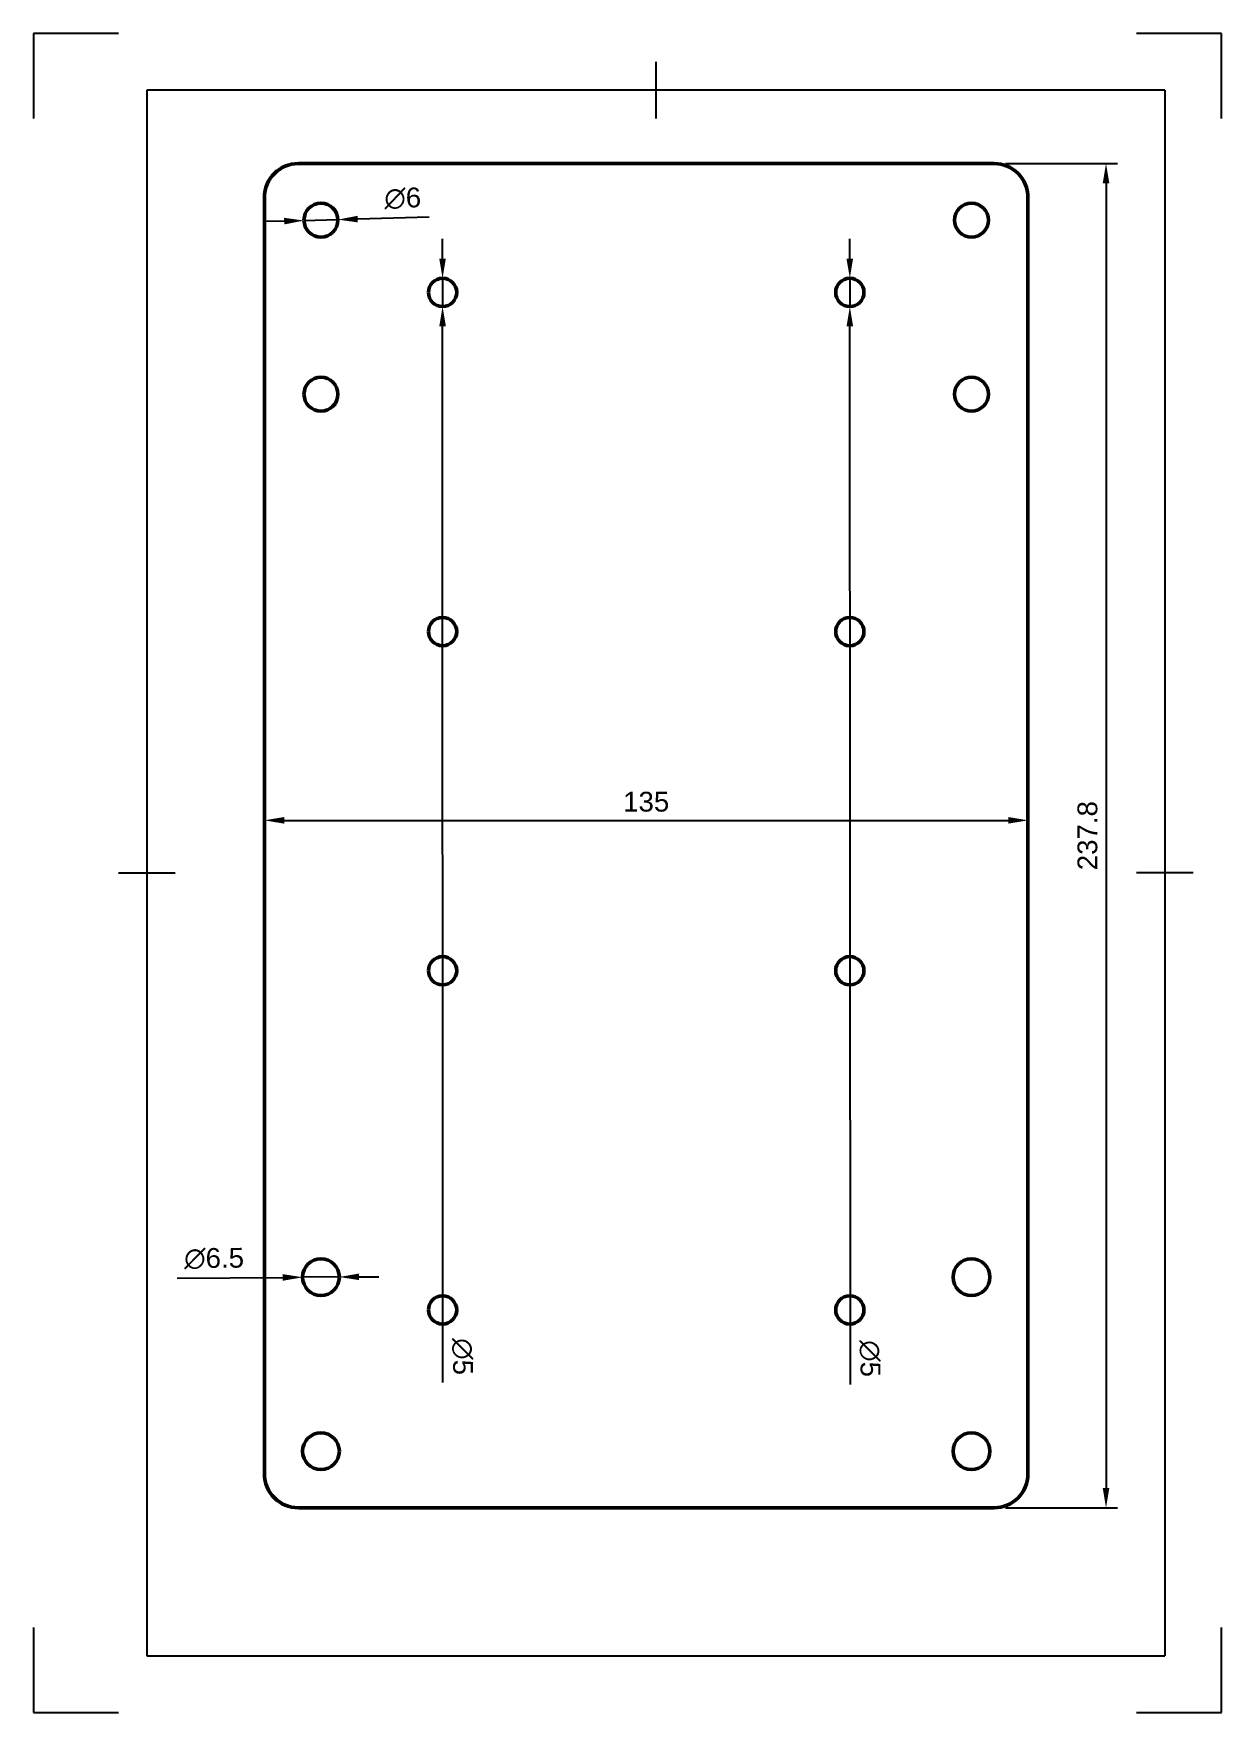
# Model space of a CAD drawing. Header units: millimetres. Extents: x 0 to 210, y 0 to 297.
import ezdxf

# ---------------------------------------------------------------- set-up
doc = ezdxf.new("R2010")
doc.units = ezdxf.units.MM
doc.header["$LTSCALE"] = 0.75
for name, color, linetype, lineweight in [('Border', 7, 'Continuous', 25), ('Dimensions', 7, 'Continuous', 25), ('Visible', 7, 'Continuous', 50)]:
    doc.layers.add(name, color=color, linetype=linetype, lineweight=lineweight)
doc.styles.get("Standard").update_dxf_attribs({"font": 'Arial.ttf'})
doc.dimstyles.new('ISO-25', dxfattribs={"dimtxt": 3.5, "dimasz": 3.5, "dimexe": 2, "dimexo": 2, "dimgap": 1.5, "dimtad": 1, "dimzin": 12, "dimdsep": 46, "dimtxsty": 'Standard', "dimcen": 0, "dimclrd": 256, "dimclre": 256, "dimclrt": 256, "dimazin": 3, "dimtp": 0.1, "dimtm": 0.1, "dimtfac": 0.714, "dimtmove": 0, "dimatfit": 3, "dimfxl": 1, "dimtzin": 12, "dimarcsym": 0})

# ---------------------------------------------------------------- blocks, each defined once
blk = doc.blocks.new('ISO_A4(P)_SHEET')
at = {"layer": 'Border'}
for p, q in [((15, 297), (0, 297)), ((0, 297), (0, 282)), ((210, 297), (195, 297)), ((210, 282), (210, 297)), ((110, 292), (110, 282)), ((200, 287), (20, 287)), ((20, 287), (20, 10)), ((200, 287), (200, 10)), ((15, 148.5), (25, 148.5)), ((205, 148.5), (195, 148.5)), ((0, 15), (0, 0)), ((210, 0), (210, 15)), ((20, 10), (200, 10)), ((0, 0), (15, 0)), ((195, 0), (210, 0))]:
    blk.add_line(p, q, dxfattribs=at)
blk = doc.blocks.new('*D9')
at = {"layer": 'Defpoints', "color": 0, "transparency": 16777216}
for p in [(47.806074, 263.922096), (53.803789, 264.087682)]:
    blk.add_point(p, dxfattribs=at)
at = {"layer": 'Dimensions', "lineweight": -2, "transparency": 16777216}
for p, q in [((69.909521, 264.532331), (57.302456, 264.184273)), ((44.307407, 263.825504), (40.80874, 263.728912)), ((47.806074, 263.922096), (53.803789, 264.087682))]:
    blk.add_line(p, q, dxfattribs=at)
at = {"layer": 'Dimensions', "transparency": 16777216}
for points in [[(44.291309, 264.408615), (44.323506, 263.242393), (47.806074, 263.922096)], [(57.286357, 264.767385), (57.318554, 263.601162), (53.803789, 264.087682)]]:
    blk.add_solid(points, dxfattribs=at)
at = {"layer": 'Dimensions', "transparency": 16777216, "insert": (65.260556, 267.839124), "char_height": 3.5, "attachment_point": 5, "rotation": 1.58144988}
blk.add_mtext('∅6', dxfattribs=at)
blk = doc.blocks.new('*D10')
at = {"layer": 'Defpoints', "color": 0, "transparency": 16777216}
for p in [(47.555036, 76.978788), (54.054827, 77.030989)]:
    blk.add_point(p, dxfattribs=at)
at = {"layer": 'Dimensions', "lineweight": -2, "transparency": 16777216}
for p, q in [((25.3561, 76.800503), (44.055149, 76.95068)), ((54.054827, 77.030989), (47.555036, 76.978788)), ((57.554714, 77.059098), (61.054601, 77.087206))]:
    blk.add_line(p, q, dxfattribs=at)
at = {"layer": 'Dimensions', "transparency": 16777216}
for points in [[(44.050465, 77.533994), (44.059834, 76.367365), (47.555036, 76.978788)], [(57.550029, 77.642412), (57.559399, 76.475783), (54.054827, 77.030989)]]:
    blk.add_solid(points, dxfattribs=at)
at = {"layer": 'Dimensions', "transparency": 16777216, "insert": (31.913577, 80.287112), "char_height": 3.5, "attachment_point": 5, "rotation": 0.46014724}
blk.add_mtext('∅6.5', dxfattribs=at)
blk = doc.blocks.new('*D11')
at = {"layer": 'Defpoints', "color": 0, "transparency": 16777216}
for p in [(40.804932, 268.004889), (175.804932, 268.004889), (175.804932, 157.816663)]:
    blk.add_point(p, dxfattribs=at)
at = {"layer": 'Dimensions', "lineweight": -2, "transparency": 16777216}
for p, q in [((40.804932, 266.004889), (40.804932, 155.816663)), ((175.804932, 266.004889), (175.804932, 155.816663)), ((44.304932, 157.816663), (172.304932, 157.816663))]:
    blk.add_line(p, q, dxfattribs=at)
at = {"layer": 'Dimensions', "transparency": 16777216}
for points in [[(44.304932, 158.399996), (44.304932, 157.23333), (40.804932, 157.816663)], [(172.304932, 158.399996), (172.304932, 157.23333), (175.804932, 157.816663)]]:
    blk.add_solid(points, dxfattribs=at)
at = {"layer": 'Dimensions', "transparency": 16777216, "insert": (108.304932, 161.090538), "char_height": 3.5, "attachment_point": 5}
blk.add_mtext('135', dxfattribs=at)
blk = doc.blocks.new('*D12')
at = {"layer": 'Defpoints', "color": 0, "transparency": 16777216}
for p in [(169.804932, 274.004889), (169.804932, 36.204889), (189.603921, 36.204889)]:
    blk.add_point(p, dxfattribs=at)
at = {"layer": 'Dimensions', "lineweight": -2, "transparency": 16777216}
for p, q in [((171.804932, 274.004889), (191.603921, 274.004889)), ((189.603921, 270.504889), (189.603921, 39.704889)), ((171.804932, 36.204889), (191.603921, 36.204889))]:
    blk.add_line(p, q, dxfattribs=at)
at = {"layer": 'Dimensions', "transparency": 16777216}
for points in [[(189.020588, 270.504889), (190.187255, 270.504889), (189.603921, 274.004889)], [(189.020588, 39.704889), (190.187255, 39.704889), (189.603921, 36.204889)]]:
    blk.add_solid(points, dxfattribs=at)
at = {"layer": 'Dimensions', "transparency": 16777216, "insert": (186.330047, 155.104889), "char_height": 3.5, "attachment_point": 5, "rotation": 90}
blk.add_mtext('237.8', dxfattribs=at)
blk = doc.blocks.new('*D13')
at = {"layer": 'Defpoints', "color": 0, "transparency": 16777216}
for p in [(72.304024, 253.704889), (72.305839, 248.704889)]:
    blk.add_point(p, dxfattribs=at)
at = {"layer": 'Dimensions', "lineweight": -2, "transparency": 16777216}
for p, q in [((72.302754, 257.204888), (72.301484, 260.704888)), ((72.304024, 253.704889), (72.305839, 248.704889)), ((72.374908, 58.385549), (72.307109, 245.204889))]:
    blk.add_line(p, q, dxfattribs=at)
at = {"layer": 'Dimensions', "transparency": 16777216}
for points in [[(72.886087, 257.2051), (71.719421, 257.204677), (72.304024, 253.704889)], [(72.890442, 245.205101), (71.723776, 245.204677), (72.305839, 248.704889)]]:
    blk.add_solid(points, dxfattribs=at)
at = {"layer": 'Dimensions', "transparency": 16777216, "insert": (75.807088, 62.94273), "char_height": 3.5, "attachment_point": 5, "rotation": 270.02079837}
blk.add_mtext('∅5', dxfattribs=at)
blk = doc.blocks.new('*D14')
at = {"layer": 'Defpoints', "color": 0, "transparency": 16777216}
for p in [(144.303565, 253.704888), (144.306298, 248.704889)]:
    blk.add_point(p, dxfattribs=at)
at = {"layer": 'Dimensions', "lineweight": -2, "transparency": 16777216}
for p, q in [((144.301653, 257.204888), (144.29974, 260.704887)), ((144.303565, 253.704888), (144.306298, 248.704889)), ((144.410485, 58.03613), (144.30821, 245.20489))]:
    blk.add_line(p, q, dxfattribs=at)
at = {"layer": 'Dimensions', "transparency": 16777216}
for points in [[(144.884986, 257.205207), (143.71832, 257.204569), (144.303565, 253.704888)], [(144.891543, 245.205208), (143.724877, 245.204571), (144.306298, 248.704889)]]:
    blk.add_solid(points, dxfattribs=at)
at = {"layer": 'Dimensions', "transparency": 16777216, "insert": (147.841828, 62.59394), "char_height": 3.5, "attachment_point": 5, "rotation": 270.03128349}
blk.add_mtext('∅5', dxfattribs=at)

msp = doc.modelspace()

# ---------------------------------------------------------------- linework, layer by layer
at = {"layer": 'Visible', "extrusion": (0, 1, 0)}
for p, q in [((46.804932, 274.004889, 4), (169.804932, 274.004889, 4)), ((40.804932, 42.204889, 4), (40.804932, 268.004889, 4)), ((175.804932, 268.004889, 4), (175.804932, 42.204889, 4)), ((169.804932, 36.204889, 4), (46.804932, 36.204889, 4))]:
    msp.add_line(p, q, dxfattribs=at)
at = {"layer": 'Visible', "extrusion": (-1e-16, -3.3e-14, -1)}
for centre, radius in [((-50.804932, 264.004889, -4), 3), ((-165.804932, 264.004889, -4), 3), ((-72.304932, 251.204889, -4), 2.5), ((-144.304932, 251.204889, -4), 2.5), ((-50.804932, 233.204889, -4), 3), ((-165.804932, 233.204889, -4), 3), ((-72.304932, 191.204889, -4), 2.5), ((-144.304932, 191.204889, -4), 2.5), ((-72.304932, 131.204889, -4), 2.5), ((-144.304932, 131.204889, -4), 2.5), ((-72.304932, 71.204889, -4), 2.5), ((-144.304932, 71.204889, -4), 2.5)]:
    msp.add_circle(centre, radius, dxfattribs=at)
at = {"layer": 'Visible'}
for centre in [(50.804932, 77.004889, 4), (165.804932, 77.004889, 4), (50.804932, 46.204889, 4), (165.804932, 46.204889, 4)]:
    msp.add_circle(centre, 3.25, dxfattribs=at)
at = {"layer": 'Visible', "extrusion": (1.6e-15, -3.42e-14, -1)}
for centre, start, end in [((-46.804932, 268.004889, -4), 360, 90), ((-169.804932, 42.204889, -4), 180, 270)]:
    msp.add_arc(centre, 6, start, end, dxfattribs=at)
at = {"layer": 'Visible', "extrusion": (-1.5e-15, -3.4e-14, -1)}
for centre, start, end in [((-169.804932, 268.004889, -4), 90, 180), ((-46.804932, 42.204889, -4), 270, 0)]:
    msp.add_arc(centre, 6, start, end, dxfattribs=at)

# ---------------------------------------------------------------- block references
at = {"layer": 'Border'}
msp.add_blockref('ISO_A4(P)_SHEET', (0, 0), dxfattribs=at)

# ---------------------------------------------------------------- dimensions: what is measured, and where the dimension line sits
at = {"layer": 'Dimensions'}
dim = msp.add_linear_dim(base=(189.603921, 36.204889), p1=(169.804932, 274.004889), p2=(169.804932, 36.204889), angle=90, dimstyle='ISO-25', override={"dimlfac": 1, "dimclrd": 256, "dimclre": 256}, dxfattribs=at)
dim.commit()
dim.dimension.update_dxf_attribs({"geometry": '*D12', "text_midpoint": (186.330047, 155.104889)})
dim = msp.add_linear_dim(base=(175.804932, 157.816663), p1=(40.804932, 268.004889), p2=(175.804932, 268.004889), dimstyle='ISO-25', override={"dimlfac": 1, "dimclrd": 256, "dimclre": 256}, dxfattribs=at)
dim.commit()
dim.dimension.update_dxf_attribs({"geometry": '*D11', "text_midpoint": (108.304932, 161.090538)})
for p1, p2, picture, middle in [((47.806074, 263.922096), (53.803789, 264.087682), '*D9', (65.355322, 264.406598)), ((72.304024, 253.704889), (72.305839, 248.704889), '*D13', (72.373255, 62.941483)), ((144.303565, 253.704888), (144.306298, 248.704889), '*D14', (144.407995, 62.592064)), ((54.054827, 77.030989), (47.555036, 76.978788), '*D10', (31.941154, 76.853389))]:
    dim = msp.add_diameter_dim_2p(p1=p1, p2=p2, dimstyle='ISO-25', override={"dimlfac": 1}, dxfattribs=at)
    dim.commit()
    dim.dimension.update_dxf_attribs({"geometry": picture, "text_midpoint": middle, "dimtype": 163})

doc.saveas('drawing.dxf')
